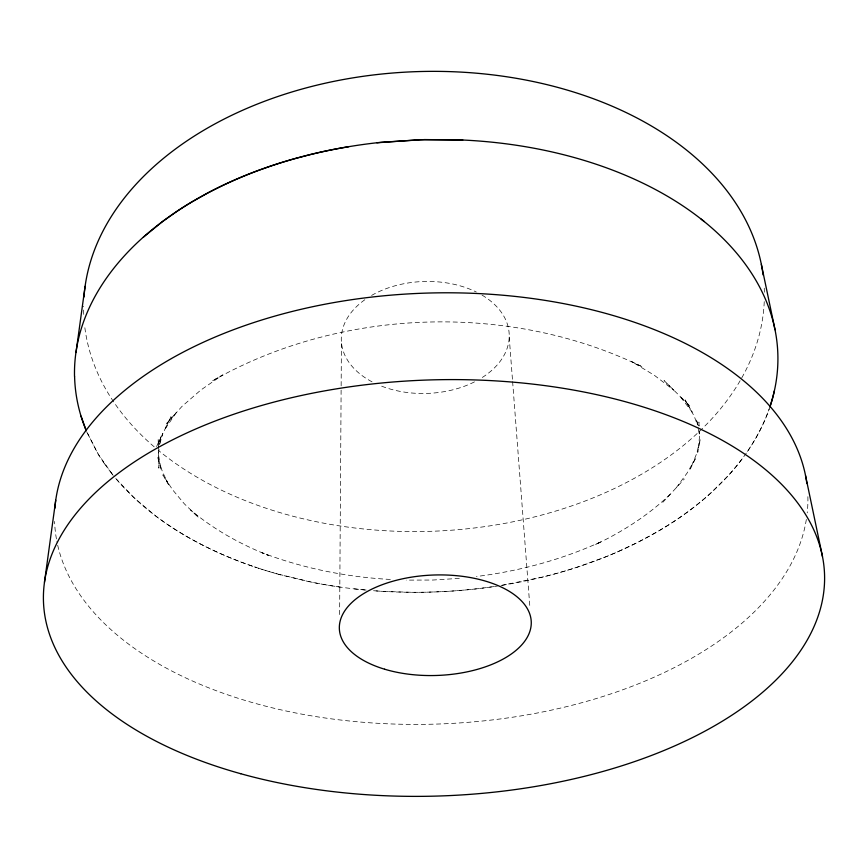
<?xml version="1.0" encoding="UTF-8"?>
<svg xmlns="http://www.w3.org/2000/svg" width="868" height="868" viewBox="0 0 868 868"><rect width="100%" height="100%" fill="white"/><g stroke="black" fill="none" stroke-linecap="round" stroke-linejoin="round"><path stroke-width="0.65" stroke-dasharray="4.34 3.25" d="M339.627 614.566L341.135 387.193M341.146 385.848L341.428 342.534M159.028 449.266L158.518 453.02L158.421 449.038M159.701 444.275L160.71 436.778L159.039 444.676M159.821 443.667L162.858 433.62L156.555 446.575M157.65 444.297L170.985 416.738L164.811 429.432L176.226 412.625L166.634 423.497L182.009 406.376L200.725 390.101L222.642 374.922L212.063 381.095C340.473 307.728 509.798 301.934 642.678 367.034L631.622 361.576L654.342 375.28L673.926 390.296L664.074 380.575L690.223 406.365L679.883 396.155L692.219 412.17L685.156 399.92L694.237 416.228L697.395 424.821M676.248 487.751L687.196 472.93L696.038 457.393L690.31 469.035L696.375 454.322L700.357 439.197L697.731 452.38L699.467 437.298L699.239 430.929M662.794 502.322L684.266 479.071M670.259 494.25C648.385 515.245 622.595 531.704 595.274 544.681L601.6 541.502C562.041 559.621 519.596 571.122 476.456 576.504M502.192 585.292C560.435 575.723 617.69 556.757 667.893 525.357A352.408 226.689 -2 0 0 684.895 513.921A351.323 225.897 -2 0 0 710.491 493.317L728.404 475.48A351.041 225.713 -2 0 0 743.518 457.002M618.038 551.647L637.438 542.522L656.013 532.507A351.735 226.19 -2 0 0 667.915 525.346A352.115 226.472 -2 0 0 684.895 513.921A351.063 225.723 -2 0 0 710.491 493.317A350.998 225.669 -2 0 0 719.724 484.561A350.205 225.127 -2 0 0 728.404 475.48A351.735 226.19 -2 0 0 750.093 447.465A349.891 224.942 -2.1 0 0 761.203 427.957A351.985 226.374 -2 0 0 769.352 408.502A351.475 226.016 -2 0 1 750.093 447.476A351.041 225.713 -2 0 1 746.881 452.271M501.02 585.488L542.652 577.057A350.737 225.441 -2 0 0 556.789 573.347L563.788 571.35A352.289 226.613 -2 0 0 577.621 567.054L604.703 557.234A352.115 226.472 -2 0 0 618.016 551.657M493.979 586.573L480.232 588.406A348.6 223.835 -2 0 1 466.821 589.849L453.356 590.967A347.667 223.13 -2 0 1 439.859 591.748L426.351 592.193A346.69 222.403 -2 0 1 412.832 592.301L385.848 591.52A351.117 225.734 -2 0 1 373.197 590.696A351.03 225.669 -2 0 0 382.484 591.336C420.871 593.625 459.498 591.867 497.505 586.041M459.324 578.37L432.806 580.041L406.235 580.117M390.35 579.444C346.538 577.079 303.008 568.334 261.984 552.699L268.581 555.444C240.523 544.301 213.778 529.556 190.667 510.015L198.729 517.588L184.417 503.917L172.613 489.823L162.848 474.894L169.412 486.145L162.479 471.834L157.607 456.991L161.155 469.989L158.54 455.027L158.866 468.145L158.334 446.109M354.318 588.884L368.466 590.305M364.918 589.98L357.844 589.274A352.397 226.689 -2 0 1 336.762 586.584L333.279 586.052A350.987 225.637 -2 0 1 312.089 582.276L276.914 573.835M340.267 587.083L336.762 586.584A351.106 225.723 -2 0 1 308.509 581.549L280.375 574.79M252.827 566.316A352.082 226.45 -2 0 1 213.257 550.334L206.964 547.296A352.191 226.526 -2 0 1 188.66 537.607A350.705 225.463 -2 0 1 155.263 515.668A349.956 224.931 -2 0 1 145.249 507.715A350.412 225.268 -2 0 1 135.755 499.393L122.757 486.438A350.846 225.571 -2 0 1 115.021 477.639L133.477 497.255L155.263 515.668A351.54 226.06 -2 0 0 188.671 537.607A350.802 225.517 -2 0 0 203.85 545.744L213.257 550.334A352.007 226.396 -2 0 0 249.431 565.122L256.255 567.477M86.833 432.069L98.323 454.355L112.829 474.926M111.375 473.125L113.176 475.382M104.529 463.881L101.35 459.15A350.672 225.474 -2 0 1 97.628 453.215L86.323 430.864M698.252 425.711L696.396 419.233L698.078 427.881M698.328 429.107L699.521 435.291L699.348 431.309M509.212 337.066L512.511 380.238M512.619 381.594L529.979 608.262M699.109 426.004L698.924 422.032L699.065 425.852M158.388 447.704L158.193 439.74L158.312 444.839M764.241 301.673A340.506 229.944 -2 0 1 532.084 517.523A340.506 229.944 -2 0 1 158.312 450.297M154.189 446.836A340.506 229.944 -2 0 1 84.554 325.142M83.729 314.368A340.506 229.944 -2 0 1 83.61 306.306M764.241 288.165A340.506 229.944 -2 0 1 764.361 292.223M482.022 295.098A84.012 55.986 -2 0 1 479.95 378.904M474.471 381.887A84.012 55.986 -2 0 1 378.774 385.012M372.036 381.822A84.012 55.986 -2 0 1 365.037 299.601M371.602 295.424A84.012 55.986 -2 0 1 476.315 292.017M807.88 496.67A376.842 215.535 -2 0 1 807.218 512.88M806.339 519.465A376.842 215.535 -2 0 1 435.183 724.118A376.842 215.535 -2 0 1 56.908 541.578M56.42 538.93A376.842 215.535 -2 0 1 54.597 521.451M111.505 473.168A351.735 226.19 -2 0 1 104.659 463.924M280.505 574.822A351.106 225.723 -2 0 1 252.957 566.348M277.066 573.867A350.987 225.637 -2 0 1 256.396 567.52"/><path stroke-width="1.3" d="M44.463 582.265L55.726 500.239M76.004 352.538L85.097 286.353M774.343 390.947L773.128 396.014A351.475 226.016 -2 0 1 770.187 406.029M74.518 376.376A351.844 226.277 -2 0 1 143.328 237.148C162.891 219.897 184.656 205.239 207.68 193.032A352.028 226.364 -2 0 1 232.689 180.869A352.05 226.385 -2 0 1 259.38 170.052L268.613 166.775A351.67 226.179 -2 0 1 296.053 158.291L310.191 154.591A352.028 226.364 -2 0 1 339.193 148.363L348.73 146.692M143.394 237.159L162.696 221.405L176.801 211.434A351.269 225.951 -2 0 1 191.871 201.918L207.68 193.032A351.095 225.854 -2 0 1 232.689 180.869A350.737 225.658 -2 0 1 259.38 170.052L268.613 166.775A349.641 225.072 -2 0 1 296.053 158.291L305.449 155.784A351.887 226.298 -2 0 1 344.075 147.484A351.844 226.277 -2 0 1 381.627 142.254L424.593 139.574L462.796 140.019M376.907 142.786L419.808 139.715L458.033 139.813A351.844 226.277 -2 0 1 773.757 393.486A351.985 226.374 -2 0 1 769.775 407.266M701.138 219.094L704.284 221.59M81.028 416.141L86.323 430.864C79.129 413.624 75.006 395.07 74.594 376.376M761.345 264.382L775.026 329.753M805.537 475.599L822.484 556.594M83.979 297.019A340.506 229.944 -2 0 1 417.183 71.621A340.506 229.944 -2 0 1 763.091 274.95M54.879 508.236A376.842 215.535 -2 0 1 425.06 293.145A376.842 215.535 -2 0 1 806.849 483.519M240.751 773.724A390.784 208.081 -2 0 0 824.6 576.96A390.784 208.081 -2 0 0 236.649 413.276A390.784 208.081 -2 0 0 240.751 773.724M384.611 669.206A96.012 50.246 -2 0 0 531.216 624.461A96.012 50.246 -2 0 0 390.068 582.048A96.012 50.246 -2 0 0 384.611 669.206"/></g></svg>
